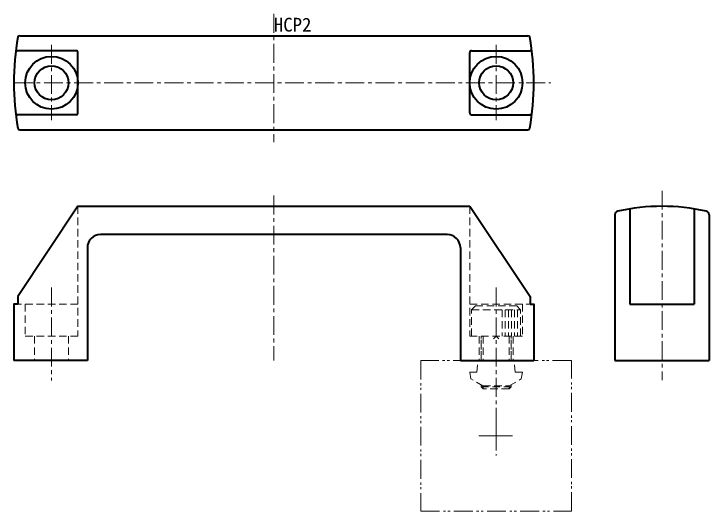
# Model space of a CAD drawing. Units: millimetres on the paper. Extents: x -641 to 1468, y -434 to 1009.
# Drawn here: x 770.6 to 955.1, y 839.5 to 971.6 of the extents above; entities that cross this region are included whole.
import ezdxf
from ezdxf.enums import TextEntityAlignment as Align

# ---------------------------------------------------------------- set-up
doc = ezdxf.new("R2010")
doc.units = ezdxf.units.MM
for name, pattern in [('CHAIN1', [8, 5, -1, 1, -1]), ('CHAIN2', [12, 9, -1, 1, -1]), ('DASHED2', [3, 2, -1]), ('DOUBLE_CHAIN1', [8.8, 5, -1, 0.6, -0.6, 0.6, -1])]:
    doc.linetypes.add(name, pattern=pattern)
for name, color, linetype, lineweight in [('0-0', 7, 'Continuous', 18), ('0-1', 4, 'Continuous', 18), ('0-2', 4, 'Continuous', 18)]:
    doc.layers.add(name, color=color, linetype=linetype, lineweight=lineweight)
doc.styles.add('ＭＳ ゴシック', font='')
doc.styles.get('ＭＳ ゴシック').set_extended_font_data('MS Gothic')

msp = doc.modelspace()

# ---------------------------------------------------------------- linework, layer by layer
at = {"layer": '0-0', "lineweight": 40}
for p, q in [((772.132, 965.814), (907.013, 965.814)), ((787.072, 961.814), (771.666, 961.814)), ((892.072, 961.814), (907.479, 961.814)), ((787.572, 945.314), (787.572, 961.314)), ((891.572, 945.314), (891.572, 961.314)), ((787.072, 944.814), (771.666, 944.814)), ((892.072, 944.814), (907.479, 944.814)), ((772.132, 940.814), (907.013, 940.814)), ((787.572, 920.5), (771.572, 896.5)), ((787.572, 920.5), (891.572, 920.5)), ((891.572, 920.5), (907.572, 896.5)), ((934.099, 919.812), (934.099, 894.5)), ((951.099, 919.812), (951.099, 894.5)), ((930.099, 918.208), (930.099, 879.5)), ((955.099, 918.208), (955.099, 879.5)), ((885.572, 913), (793.572, 913)), ((790.072, 909.5), (790.072, 879.5)), ((889.072, 909.5), (889.072, 879.5)), ((771.572, 896.5), (771.572, 894.5)), ((907.572, 896.5), (907.572, 894.5)), ((934.099, 894.5), (951.099, 894.5)), ((790.072, 879.5), (770.572, 879.5)), ((889.072, 879.5), (908.572, 879.5)), ((930.099, 879.5), (955.099, 879.5))]:
    msp.add_line(p, q, dxfattribs=at)
for points in [[(771.572, 894.5), (770.572, 894.5), (770.572, 879.5)], [(907.572, 894.5), (908.572, 894.5), (908.572, 879.5)]]:
    msp.add_lwpolyline(points, dxfattribs=at)
for centre, radius, start, end in [((839.572, 953.314), 69, 169.91072, 190.08928), ((772.132, 965.314), 0.5, 90, 169.91072), ((907.013, 965.314), 0.5, 10.08928, 90), ((839.572, 953.314), 69, 349.91072, 10.08928), ((771.666, 962.314), 0.5, 172.45026, 270), ((787.072, 961.314), 0.5, 0, 90), ((892.072, 961.314), 0.5, 90, 180), ((907.479, 962.314), 0.5, 270, 7.54974), ((771.666, 944.314), 0.5, 90, 187.54974), ((787.072, 945.314), 0.5, 270, 0), ((892.072, 945.314), 0.5, 180, 270), ((907.479, 944.314), 0.5, 352.45026, 90), ((772.132, 941.314), 0.5, 190.08928, 270), ((907.013, 941.314), 0.5, 270, 349.91072), ((931.099, 918.208), 1, 102.81859, 180), ((942.599, 867.667), 52.833, 77.18141, 102.81859), ((954.099, 918.208), 1, 0, 77.18141), ((793.572, 909.5), 3.5, 90, 180), ((885.572, 909.5), 3.5, 0, 90)]:
    msp.add_arc(centre, radius, start, end, dxfattribs=at)
at = {"layer": '0-1', "linetype": 'CHAIN1'}
for p, q in [((839.572, 971.616), (839.572, 937.552)), ((780.572, 963.367), (780.572, 943.385)), ((898.572, 963.367), (898.572, 943.385)), ((770.572, 953.314), (913.121, 953.314)), ((942.599, 924.635), (942.599, 874.322)), ((839.572, 923.338), (839.572, 879.5)), ((780.572, 898.908), (780.572, 874.176)), ((898.572, 898.908), (898.572, 857.975))]:
    msp.add_line(p, q, dxfattribs=at)
at = {"layer": '0-1', "linetype": 'DASHED2'}
for p, q in [((787.572, 920.5), (787.572, 886)), ((891.572, 920.5), (891.572, 886)), ((787.572, 894.5), (770.572, 894.5)), ((773.572, 894.5), (773.572, 886)), ((891.572, 894.5), (908.572, 894.5)), ((892.072, 893), (893.072, 894)), ((904.072, 894), (893.072, 894)), ((904.072, 894), (905.072, 893)), ((905.572, 894.5), (905.572, 886)), ((892.072, 886), (892.072, 893)), ((892.072, 893), (905.072, 893)), ((900.197, 893), (900.197, 886)), ((901.01, 893), (901.01, 886)), ((901.822, 893), (901.822, 886)), ((902.635, 893), (902.635, 886)), ((903.447, 893), (903.447, 886)), ((904.26, 893), (904.26, 886)), ((905.072, 886), (905.072, 893)), ((787.572, 886), (773.572, 886)), ((776.072, 886), (776.072, 879.5)), ((785.072, 886), (785.072, 879.5)), ((891.572, 886), (905.572, 886)), ((894.072, 886), (894.072, 879.5)), ((894.572, 880), (894.572, 886)), ((894.572, 879.4), (894.572, 886)), ((895.122, 886), (895.122, 879.4)), ((898.572, 886), (897.865, 885.293)), ((898.572, 886), (899.28, 885.293)), ((902.022, 886), (902.022, 879.4)), ((902.572, 880), (902.572, 886)), ((902.572, 879.4), (902.572, 886)), ((903.072, 886), (903.072, 879.5)), ((893.485, 876.4), (893.748, 879.4)), ((903.397, 879.4), (893.748, 879.4)), ((903.66, 876.4), (903.397, 879.4)), ((891.573, 876.4), (893.485, 876.4)), ((891.894, 874.635), (891.573, 876.4)), ((905.572, 876.4), (903.66, 876.4)), ((905.251, 874.635), (905.572, 876.4)), ((895.073, 872.8), (891.894, 874.635)), ((894.572, 872.55), (894.572, 873.089)), ((902.072, 872.8), (905.251, 874.635)), ((902.572, 872.55), (902.572, 873.089)), ((894.572, 872.55), (895.122, 872)), ((894.572, 872.55), (902.572, 872.55)), ((895.073, 872.8), (902.072, 872.8)), ((895.122, 872.8), (895.122, 872)), ((902.022, 872), (895.122, 872)), ((902.022, 872.8), (902.022, 872)), ((902.022, 872), (902.572, 872.55))]:
    msp.add_line(p, q, dxfattribs=at)
at = {"layer": '0-1', "color": 7, "lineweight": 40}
for centre, radius in [((780.572, 953.314), 7), ((898.572, 953.314), 7), ((780.572, 953.314), 4.5), ((898.572, 953.314), 4.5)]:
    msp.add_circle(centre, radius, dxfattribs=at)
at = {"layer": '0-2', "linetype": 'CHAIN2'}
for p, q in [((898.572, 864.589), (898.572, 854.272)), ((893.936, 859.5), (903.936, 859.5))]:
    msp.add_line(p, q, dxfattribs=at)
at = {"layer": '0-2', "linetype": 'DOUBLE_CHAIN1'}
msp.add_lwpolyline([(878.572, 839.5), (918.572, 839.5), (918.572, 879.5), (878.572, 879.5)], close=True, dxfattribs=at)

# ---------------------------------------------------------------- texts
at = {"layer": '0-0', "style": 'ＭＳ ゴシック'}
msp.add_text('HCP2', height=3.666, dxfattribs=at).set_placement((839.572, 965.814), align=Align.BOTTOM_LEFT)

doc.saveas('drawing.dxf')
